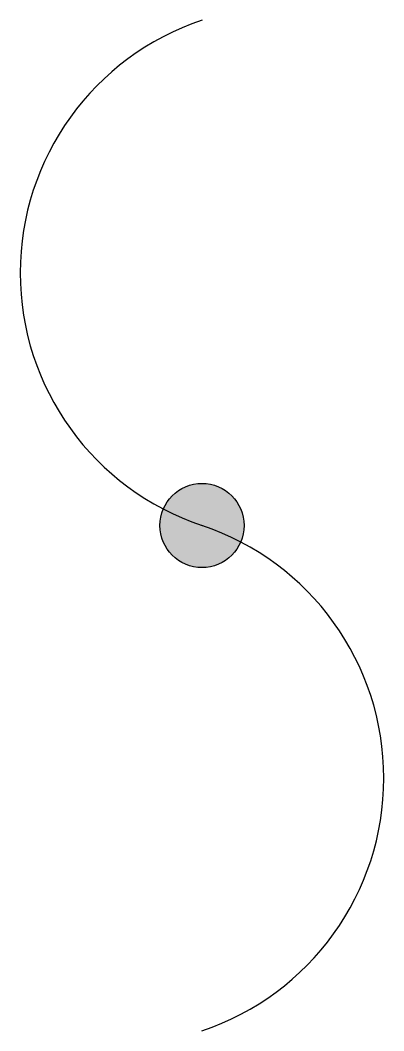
# Model space of a CAD drawing. Extents: x 308.92 to 311.08, y 146 to 152.
import ezdxf

# ---------------------------------------------------------------- set-up
doc = ezdxf.new("R2010")
doc.units = 0
doc.header["$MEASUREMENT"] = 0

msp = doc.modelspace()

# ---------------------------------------------------------------- hatches: boundary and pattern name
for points in [[(310, 149, -0.03959), (310.2302, 148.9024, 0.100559), (310.25, 149, 0.817258), (309.7698, 149.0976, 0.03959)], [(310, 149, -0.03959), (309.7698, 149.0976, 0.100559), (309.75, 149, 0.817258), (310.2302, 148.9024, 0.03959)]]:
    msp.add_hatch(color=256).paths.add_polyline_path(points)

# ---------------------------------------------------------------- linework, layer by layer
msp.add_circle((310, 149), 0.25)
for centre, start, end in [((310.5, 150.5), 108.43495, 251.56505), ((309.5, 147.5), 288.43495, 71.56505)]:
    msp.add_arc(centre, 1.5811, start, end)

doc.saveas('drawing.dxf')
